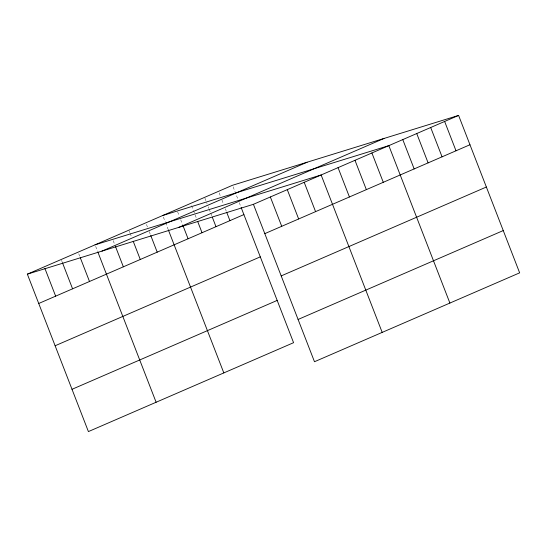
<?xml version="1.0" encoding="UTF-8"?>
<svg xmlns="http://www.w3.org/2000/svg" width="547" height="547" viewBox="0 0 547 547"><rect width="100%" height="100%" fill="white"/><g stroke="black" fill="none" stroke-linecap="round" stroke-linejoin="round"><path stroke-width="0.41" stroke-dasharray="2.73 2.05" d="M233.131 186.848L238.048 199.532M239.278 202.705L240.817 206.663M219.176 192.893L220.407 196.065M221.945 200.031L223.484 203.99M225.33 208.749L226.246 211.128M204.92 198.151L207.074 203.696M208.304 206.869L208.913 208.455M209.221 209.241L210.451 212.414M210.759 213.207L211.99 216.38M191.58 205.775L193.118 209.74M193.426 210.533L196.503 218.458M177.631 211.826L179.17 215.785M180.708 219.75L182.554 224.502M163.375 217.077L165.221 221.829M165.522 222.622L167.984 228.961M146.446 224.407L147.676 227.579M149.215 231.545L150.753 235.504M129.215 230.95L129.83 232.537M130.138 233.33L131.369 236.495M113.208 240.659L114.439 243.832M95.67 246.41L97.516 251.162M78.741 253.74L79.664 256.119M61.51 260.283L62.126 261.869"/><path stroke-width="0.82" d="M27.35 274.156L232.516 185.269L458.591 115.417L519.65 272.844L314.484 361.731L253.425 204.311L27.35 274.156L88.409 431.583L293.575 342.689L241.124 207.457M101.954 251.107L307.12 162.213M178.821 227.361L383.987 138.466M253.425 204.311L458.591 115.417M38.728 303.482L243.887 214.595M264.803 233.637L469.962 144.743M55.124 345.759L260.283 256.864M281.199 275.907L486.358 187.019M72.013 389.307L277.179 300.419M298.088 319.462L503.254 230.567M162.76 215.491L388.835 145.639L449.894 303.065M95.055 244.824L321.13 174.978L382.189 332.398M444.636 121.461L456.013 150.787M430.687 127.506L442.065 156.832M416.739 133.55L428.11 162.876M402.783 139.594L414.161 168.92M371.905 152.975L383.283 182.301M354.982 160.312L366.353 189.638M338.053 167.642L349.43 196.968M304.2 182.308L315.578 211.634M287.278 189.645L298.655 218.971M270.348 196.975L281.726 226.301M226.861 212.708L229.938 220.639M212.298 217.173L215.99 226.684M197.734 221.631L202.034 232.728M182.855 225.296L188.086 238.772M168.291 229.754L223.819 372.91M150.753 235.504L157.208 252.146M133.208 241.254L140.278 259.483M115.362 246.212L123.355 266.82M97.824 251.955L156.114 402.25M80.279 257.705L89.503 281.486M62.433 262.663L72.58 288.816M44.888 268.413L55.65 296.153"/></g></svg>
